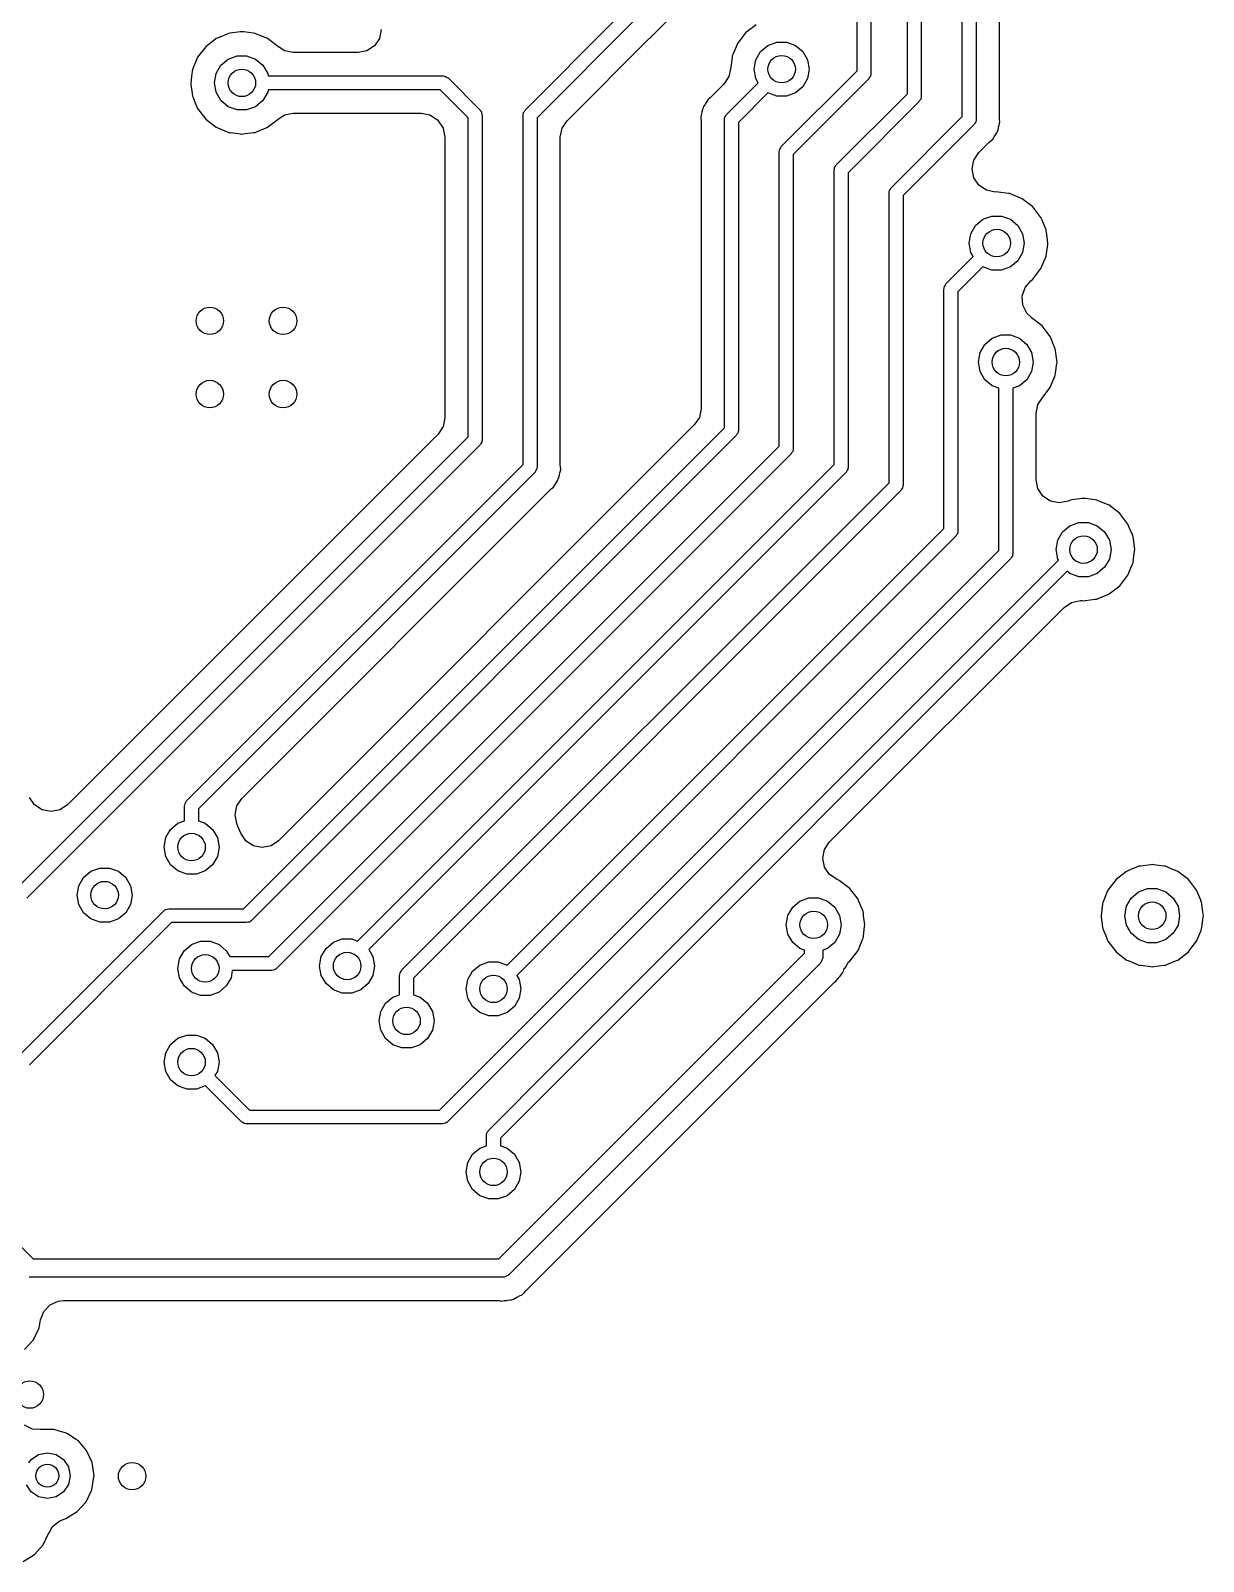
# Model space of a CAD drawing. Extents: x 0.99 to 4.24, y -7.27 to -4.02.
# Drawn here: x 3.175 to 3.679, y -5.242 to -4.584 of the extents above; entities that cross this region are included whole.
import ezdxf

# ---------------------------------------------------------------- set-up
doc = ezdxf.new("R2010")
doc.units = 0
doc.header["$MEASUREMENT"] = 0
doc.layers.add('BLACK', color=7, linetype='CONTINUOUS')

msp = doc.modelspace()

# ---------------------------------------------------------------- linework, layer by layer
at = {"layer": 'BLACK', "linetype": 'CONTINUOUS'}
for p, q in [((3.58174, -4.41142), (3.58174, -4.62205)), ((3.57574, -4.6208), (3.57574, -4.41266)), ((3.59176, -4.62104), (3.59176, -4.41242)), ((3.55212, -4.61096), (3.55212, -4.44439)), ((3.55812, -4.44078), (3.55812, -4.6122)), ((3.44299, -4.58527), (3.46519, -4.56307)), ((3.53046, -4.60112), (3.53046, -4.56084)), ((3.53646, -4.55858), (3.53646, -4.60236)), ((3.32573, -4.58332), (3.32497, -4.58713)), ((3.38764, -4.61796), (3.42583, -4.57977)), ((3.43519, -4.57889), (3.39276, -4.62132)), ((3.48702, -4.58132), (3.48246, -4.58482)), ((3.25474, -4.58723), (3.25018, -4.59073)), ((3.25668, -4.58642), (3.25474, -4.58723)), ((3.25945, -4.58528), (3.25668, -4.58642)), ((3.26005, -4.58503), (3.25945, -4.58528)), ((3.25945, -4.58528), (3.25945, -4.58528)), ((3.2607, -4.58495), (3.26005, -4.58503)), ((3.2651, -4.58437), (3.2607, -4.58495)), ((3.2607, -4.58495), (3.2607, -4.58495)), ((3.26575, -4.58428), (3.2651, -4.58437)), ((3.2664, -4.58437), (3.26575, -4.58428)), ((3.2708, -4.58495), (3.2664, -4.58437)), ((3.27145, -4.58503), (3.2708, -4.58495)), ((3.2708, -4.58495), (3.2708, -4.58495)), ((3.27205, -4.58528), (3.27145, -4.58503)), ((3.27357, -4.58591), (3.27205, -4.58528)), ((3.27205, -4.58528), (3.27205, -4.58528)), ((3.27676, -4.58723), (3.27357, -4.58591)), ((3.2809, -4.59041), (3.27676, -4.58723)), ((3.32497, -4.58713), (3.32282, -4.59036)), ((3.4057, -4.62255), (3.44107, -4.58719)), ((3.44107, -4.58719), (3.44157, -4.5869)), ((3.44157, -4.5869), (3.44213, -4.58623)), ((3.44213, -4.58623), (3.4424, -4.58591)), ((3.4424, -4.58591), (3.44299, -4.58527)), ((3.47896, -4.58938), (3.47841, -4.59073)), ((3.48246, -4.58482), (3.47896, -4.58938)), ((3.49213, -4.59017), (3.49598, -4.58876)), ((3.49598, -4.58876), (3.50008, -4.58876)), ((3.50008, -4.58876), (3.50394, -4.59017)), ((3.24612, -4.59664), (3.24478, -4.59987)), ((3.24668, -4.59529), (3.24612, -4.59664)), ((3.25018, -4.59073), (3.24668, -4.59529)), ((3.2567, -4.59871), (3.25984, -4.59607)), ((3.25984, -4.59607), (3.2637, -4.59467)), ((3.2637, -4.59467), (3.2678, -4.59467)), ((3.2678, -4.59467), (3.27165, -4.59607)), ((3.27165, -4.59607), (3.2748, -4.59871)), ((3.28132, -4.59073), (3.2809, -4.59041)), ((3.28134, -4.5907), (3.28132, -4.59073)), ((3.28406, -4.59252), (3.28134, -4.5907)), ((3.28787, -4.59328), (3.28406, -4.59252)), ((3.31577, -4.59328), (3.28787, -4.59328)), ((3.31958, -4.59252), (3.31577, -4.59328)), ((3.32282, -4.59036), (3.31958, -4.59252)), ((3.47668, -4.59534), (3.47625, -4.59857)), ((3.47676, -4.59469), (3.47668, -4.59534)), ((3.47668, -4.59534), (3.47668, -4.59534)), ((3.47713, -4.5938), (3.47676, -4.59469)), ((3.47841, -4.59073), (3.47713, -4.5938)), ((3.48622, -4.60039), (3.48693, -4.59635)), ((3.48693, -4.59635), (3.48898, -4.5928)), ((3.48898, -4.5928), (3.49213, -4.59017)), ((3.50394, -4.59017), (3.50708, -4.5928)), ((3.50708, -4.5928), (3.50913, -4.59635)), ((3.50913, -4.59635), (3.50984, -4.60039)), ((3.24439, -4.60125), (3.24409, -4.60358)), ((3.24448, -4.6006), (3.24439, -4.60125)), ((3.24439, -4.60125), (3.24439, -4.60125)), ((3.24478, -4.59987), (3.24448, -4.6006)), ((3.25394, -4.6063), (3.25465, -4.60226)), ((3.25465, -4.60226), (3.2567, -4.59871)), ((3.2748, -4.59871), (3.27685, -4.60226)), ((3.27685, -4.60226), (3.27703, -4.6033)), ((3.27703, -4.6033), (3.35236, -4.6033)), ((3.35236, -4.6033), (3.35255, -4.60333)), ((3.35255, -4.60333), (3.35262, -4.60331)), ((3.35262, -4.60331), (3.35274, -4.60337)), ((3.47598, -4.60039), (3.47534, -4.6036)), ((3.47601, -4.60039), (3.47598, -4.60039)), ((3.47625, -4.59857), (3.47601, -4.60039)), ((3.48693, -4.60443), (3.48622, -4.60039)), ((3.49788, -4.63371), (3.53046, -4.60112)), ((3.50984, -4.60039), (3.50913, -4.60443)), ((3.5364, -4.60274), (3.53628, -4.60339)), ((3.53645, -4.60262), (3.5364, -4.60274)), ((3.53646, -4.60236), (3.53643, -4.60255)), ((3.53643, -4.60255), (3.53645, -4.60262)), ((3.24409, -4.60358), (3.24373, -4.6063)), ((3.24373, -4.6063), (3.24381, -4.60695)), ((3.24381, -4.60695), (3.24433, -4.61086)), ((3.25465, -4.61034), (3.25394, -4.6063)), ((3.27703, -4.6093), (3.27685, -4.61034)), ((3.35112, -4.6093), (3.27703, -4.6093)), ((3.36314, -4.62132), (3.35112, -4.6093)), ((3.35274, -4.60337), (3.35339, -4.60348)), ((3.35339, -4.60348), (3.35389, -4.6039)), ((3.35389, -4.6039), (3.35448, -4.60418)), ((3.35448, -4.60418), (3.36826, -4.61796)), ((3.47318, -4.60683), (3.46788, -4.61213)), ((3.47534, -4.6036), (3.47318, -4.60683)), ((3.47426, -4.61993), (3.48796, -4.60622)), ((3.48796, -4.60622), (3.48693, -4.60443)), ((3.53559, -4.60448), (3.503, -4.63707)), ((3.50708, -4.60799), (3.50394, -4.61062)), ((3.50913, -4.60443), (3.50708, -4.60799)), ((3.53586, -4.60389), (3.53559, -4.60448)), ((3.53628, -4.60339), (3.53586, -4.60389)), ((3.24433, -4.61086), (3.24448, -4.612)), ((3.24448, -4.612), (3.24473, -4.6126)), ((3.24473, -4.6126), (3.24473, -4.6126)), ((3.24473, -4.6126), (3.24538, -4.61417)), ((3.24538, -4.61417), (3.24668, -4.61731)), ((3.2567, -4.61389), (3.25465, -4.61034)), ((3.25984, -4.61653), (3.2567, -4.61389)), ((3.2748, -4.61389), (3.27165, -4.61653)), ((3.27685, -4.61034), (3.2748, -4.61389)), ((3.4644, -4.61646), (3.46425, -4.61702)), ((3.4649, -4.61575), (3.4644, -4.61646)), ((3.46514, -4.6154), (3.4649, -4.61575)), ((3.4649, -4.61575), (3.4649, -4.61575)), ((3.4656, -4.61467), (3.46514, -4.6154)), ((3.4658, -4.61432), (3.4656, -4.61467)), ((3.46625, -4.61355), (3.4658, -4.61432)), ((3.46724, -4.61272), (3.46625, -4.61355)), ((3.46788, -4.61213), (3.46724, -4.61272)), ((3.49208, -4.61059), (3.47938, -4.62329)), ((3.49213, -4.61062), (3.49208, -4.61059)), ((3.49598, -4.61203), (3.49213, -4.61062)), ((3.50008, -4.61203), (3.49598, -4.61203)), ((3.50394, -4.61062), (3.50008, -4.61203)), ((3.5215, -4.64158), (3.55212, -4.61096)), ((3.55724, -4.61433), (3.52662, -4.64494)), ((3.55752, -4.61373), (3.55724, -4.61433)), ((3.55794, -4.61323), (3.55752, -4.61373)), ((3.55805, -4.61259), (3.55794, -4.61323)), ((3.55811, -4.61247), (3.55805, -4.61259)), ((3.55812, -4.6122), (3.55809, -4.61239)), ((3.55809, -4.61239), (3.55811, -4.61247)), ((3.24668, -4.61731), (3.25018, -4.62187)), ((3.25018, -4.62187), (3.25474, -4.62537)), ((3.2637, -4.61793), (3.25984, -4.61653)), ((3.2678, -4.61793), (3.2637, -4.61793)), ((3.27165, -4.61653), (3.2678, -4.61793)), ((3.27676, -4.62537), (3.28132, -4.62187)), ((3.28132, -4.62187), (3.28134, -4.6219)), ((3.28134, -4.6219), (3.28406, -4.62008)), ((3.28406, -4.62008), (3.28787, -4.61932)), ((3.28787, -4.61932), (3.34284, -4.61932)), ((3.34284, -4.61932), (3.34666, -4.62008)), ((3.34666, -4.62008), (3.34989, -4.62224)), ((3.34989, -4.62224), (3.35021, -4.62255)), ((3.35021, -4.62255), (3.35236, -4.62579)), ((3.36314, -4.7586), (3.36314, -4.62132)), ((3.36826, -4.61796), (3.36837, -4.61811)), ((3.36837, -4.61811), (3.36844, -4.61815)), ((3.36844, -4.61815), (3.36848, -4.61827)), ((3.36848, -4.61827), (3.36886, -4.61881)), ((3.36886, -4.61881), (3.36892, -4.61946)), ((3.36892, -4.61946), (3.36914, -4.62008)), ((3.36914, -4.62008), (3.36914, -4.75984)), ((3.38676, -4.62008), (3.3868, -4.6199)), ((3.38676, -4.77041), (3.38676, -4.62008)), ((3.38678, -4.61982), (3.38683, -4.6197)), ((3.3868, -4.6199), (3.38678, -4.61982)), ((3.38683, -4.6197), (3.38694, -4.61905)), ((3.38694, -4.61905), (3.38737, -4.61855)), ((3.38737, -4.61855), (3.38764, -4.61796)), ((3.39276, -4.62132), (3.39276, -4.77165)), ((3.40354, -4.62579), (3.4057, -4.62255)), ((3.46354, -4.61965), (3.46321, -4.62089)), ((3.46321, -4.62089), (3.4633, -4.6219)), ((3.4633, -4.6219), (3.46332, -4.62218)), ((3.46332, -4.62218), (3.46336, -4.62305)), ((3.46336, -4.62305), (3.46336, -4.74639)), ((3.46373, -4.6188), (3.46354, -4.61965)), ((3.4638, -4.61838), (3.46373, -4.6188)), ((3.46395, -4.61753), (3.4638, -4.61838)), ((3.46425, -4.61702), (3.46395, -4.61753)), ((3.47338, -4.62205), (3.47341, -4.62186)), ((3.47338, -4.75466), (3.47338, -4.62205)), ((3.47339, -4.62179), (3.47345, -4.62167)), ((3.47341, -4.62186), (3.47339, -4.62179)), ((3.47345, -4.62167), (3.47356, -4.62102)), ((3.47356, -4.62102), (3.47398, -4.62052)), ((3.47398, -4.62052), (3.47426, -4.61993)), ((3.54512, -4.65142), (3.57574, -4.6208)), ((3.58156, -4.62307), (3.58114, -4.62357)), ((3.58167, -4.62243), (3.58156, -4.62307)), ((3.58173, -4.62231), (3.58167, -4.62243)), ((3.58174, -4.62205), (3.58171, -4.62223)), ((3.58171, -4.62223), (3.58173, -4.62231)), ((3.5918, -4.62191), (3.59176, -4.62104)), ((3.59191, -4.6232), (3.5918, -4.62191)), ((3.25474, -4.62537), (3.25534, -4.62562)), ((3.25534, -4.62562), (3.25945, -4.62732)), ((3.25945, -4.62732), (3.25945, -4.62732)), ((3.25945, -4.62732), (3.26005, -4.62757)), ((3.26005, -4.62757), (3.2607, -4.62765)), ((3.2607, -4.62765), (3.2607, -4.62765)), ((3.2607, -4.62765), (3.26432, -4.62813)), ((3.26432, -4.62813), (3.26499, -4.62822)), ((3.26499, -4.62822), (3.2651, -4.62823)), ((3.2651, -4.62823), (3.26575, -4.62832)), ((3.26575, -4.62832), (3.2664, -4.62823)), ((3.2664, -4.62823), (3.26651, -4.62822)), ((3.26651, -4.62822), (3.26717, -4.62813)), ((3.26717, -4.62813), (3.2708, -4.62765)), ((3.2708, -4.62765), (3.27145, -4.62757)), ((3.2708, -4.62765), (3.2708, -4.62765)), ((3.27145, -4.62757), (3.27205, -4.62732)), ((3.27205, -4.62732), (3.27615, -4.62562)), ((3.27205, -4.62732), (3.27205, -4.62732)), ((3.27615, -4.62562), (3.27676, -4.62537)), ((3.35236, -4.62579), (3.35312, -4.6296)), ((3.35312, -4.6296), (3.35312, -4.75032)), ((3.40278, -4.6296), (3.40354, -4.62579)), ((3.40278, -4.77065), (3.40278, -4.6296)), ((3.47938, -4.62329), (3.47938, -4.75591)), ((3.58086, -4.62417), (3.55024, -4.65479)), ((3.58114, -4.62357), (3.58086, -4.62417)), ((3.58887, -4.63055), (3.58951, -4.62943)), ((3.58951, -4.62943), (3.58998, -4.62869)), ((3.58998, -4.62869), (3.59022, -4.62835)), ((3.59022, -4.62835), (3.59072, -4.62763)), ((3.59022, -4.62835), (3.59022, -4.62835)), ((3.59072, -4.62763), (3.59087, -4.62707)), ((3.59087, -4.62707), (3.59116, -4.62657)), ((3.59116, -4.62657), (3.59139, -4.6253)), ((3.59139, -4.6253), (3.59158, -4.62445)), ((3.59158, -4.62445), (3.59159, -4.62438)), ((3.59159, -4.62438), (3.59191, -4.6232)), ((3.497, -4.63583), (3.49703, -4.63564)), ((3.497, -4.76254), (3.497, -4.63583)), ((3.49701, -4.63557), (3.49707, -4.63545)), ((3.49703, -4.63564), (3.49701, -4.63557)), ((3.49707, -4.63545), (3.49718, -4.6348)), ((3.49718, -4.6348), (3.4976, -4.6343)), ((3.4976, -4.6343), (3.49788, -4.63371)), ((3.58078, -4.63949), (3.58294, -4.63626)), ((3.58294, -4.63626), (3.58724, -4.63196)), ((3.58724, -4.63196), (3.58788, -4.63138)), ((3.58788, -4.63138), (3.58887, -4.63055)), ((3.503, -4.63707), (3.503, -4.76378)), ((3.52069, -4.64332), (3.5208, -4.64267)), ((3.5208, -4.64267), (3.52122, -4.64217)), ((3.52122, -4.64217), (3.5215, -4.64158)), ((3.58002, -4.6433), (3.58078, -4.63949)), ((3.52062, -4.6437), (3.52065, -4.64352)), ((3.52062, -4.77041), (3.52062, -4.6437)), ((3.52063, -4.64344), (3.52069, -4.64332)), ((3.52065, -4.64352), (3.52063, -4.64344)), ((3.52662, -4.64494), (3.52662, -4.77165)), ((3.58078, -4.64711), (3.58002, -4.6433)), ((3.58294, -4.65035), (3.58078, -4.64711)), ((3.54424, -4.65354), (3.54428, -4.65336)), ((3.54424, -4.77828), (3.54424, -4.65354)), ((3.54426, -4.65328), (3.54431, -4.65316)), ((3.54428, -4.65336), (3.54426, -4.65328)), ((3.54431, -4.65316), (3.54442, -4.65252)), ((3.54442, -4.65252), (3.54485, -4.65202)), ((3.54485, -4.65202), (3.54512, -4.65142)), ((3.55024, -4.65479), (3.55024, -4.77953)), ((3.58617, -4.6525), (3.58294, -4.65035)), ((3.58995, -4.65326), (3.58617, -4.6525)), ((3.59055, -4.65318), (3.58995, -4.65326)), ((3.5912, -4.65326), (3.59055, -4.65318)), ((3.5956, -4.65384), (3.5912, -4.65326)), ((3.59625, -4.65393), (3.5956, -4.65384)), ((3.5956, -4.65384), (3.5956, -4.65384)), ((3.59685, -4.65418), (3.59625, -4.65393)), ((3.59854, -4.65488), (3.59685, -4.65418)), ((3.59685, -4.65418), (3.59685, -4.65418)), ((3.60156, -4.65613), (3.59854, -4.65488)), ((3.60612, -4.65963), (3.60156, -4.65613)), ((3.60962, -4.66419), (3.60612, -4.65963)), ((3.57945, -4.67116), (3.5815, -4.6676)), ((3.5815, -4.6676), (3.58465, -4.66497)), ((3.58465, -4.66497), (3.5885, -4.66357)), ((3.5885, -4.66357), (3.5926, -4.66357)), ((3.5926, -4.66357), (3.59646, -4.66497)), ((3.59646, -4.66497), (3.5996, -4.6676)), ((3.5996, -4.6676), (3.60165, -4.67116)), ((3.60998, -4.66505), (3.60962, -4.66419)), ((3.6114, -4.66849), (3.60998, -4.66505)), ((3.61182, -4.6695), (3.6114, -4.66849)), ((3.57874, -4.6752), (3.57945, -4.67116)), ((3.57945, -4.67924), (3.57874, -4.6752)), ((3.60165, -4.67116), (3.60236, -4.6752)), ((3.60236, -4.6752), (3.60165, -4.67924)), ((3.61191, -4.67015), (3.61182, -4.6695)), ((3.61206, -4.67133), (3.61191, -4.67015)), ((3.61191, -4.67015), (3.61191, -4.67015)), ((3.61257, -4.6752), (3.61206, -4.67133)), ((3.61249, -4.67584), (3.61257, -4.6752)), ((3.56874, -4.69276), (3.58048, -4.68102)), ((3.58048, -4.68102), (3.57945, -4.67924)), ((3.60165, -4.67924), (3.5996, -4.68279)), ((3.61104, -4.68279), (3.61157, -4.6815)), ((3.61157, -4.6815), (3.61182, -4.6809)), ((3.61157, -4.6815), (3.61157, -4.6815)), ((3.61182, -4.6809), (3.61197, -4.67974)), ((3.61197, -4.67974), (3.61249, -4.67584)), ((3.5846, -4.68539), (3.57387, -4.69612)), ((3.58465, -4.68543), (3.5846, -4.68539)), ((3.5885, -4.68683), (3.58465, -4.68543)), ((3.5926, -4.68683), (3.5885, -4.68683)), ((3.59646, -4.68543), (3.5926, -4.68683)), ((3.5996, -4.68279), (3.59646, -4.68543)), ((3.60612, -4.69077), (3.60962, -4.68621)), ((3.60962, -4.68621), (3.61104, -4.68279)), ((3.56787, -4.69488), (3.5679, -4.6947)), ((3.56787, -4.79797), (3.56787, -4.69488)), ((3.56788, -4.69462), (3.56793, -4.6945)), ((3.5679, -4.6947), (3.56788, -4.69462)), ((3.56793, -4.6945), (3.56805, -4.69386)), ((3.56805, -4.69386), (3.56847, -4.69335)), ((3.56847, -4.69335), (3.56874, -4.69276)), ((3.60149, -4.698), (3.60274, -4.69432)), ((3.60274, -4.69432), (3.6053, -4.69139)), ((3.6053, -4.69139), (3.60612, -4.69077)), ((3.57387, -4.69612), (3.57387, -4.79921)), ((3.60175, -4.70187), (3.60149, -4.698)), ((3.60347, -4.70536), (3.60175, -4.70187)), ((3.60558, -4.70721), (3.60347, -4.70536)), ((3.6055, -4.70731), (3.60558, -4.70721)), ((3.61006, -4.71081), (3.6055, -4.70731)), ((3.58858, -4.71615), (3.59244, -4.71475)), ((3.59244, -4.71475), (3.59654, -4.71475)), ((3.59654, -4.71475), (3.60039, -4.71615)), ((3.61356, -4.71537), (3.61006, -4.71081)), ((3.58339, -4.72234), (3.58544, -4.71879)), ((3.58544, -4.71879), (3.58858, -4.71615)), ((3.60039, -4.71615), (3.60354, -4.71879)), ((3.60354, -4.71879), (3.60559, -4.72234)), ((3.61381, -4.71597), (3.61356, -4.71537)), ((3.61504, -4.71894), (3.61381, -4.71597)), ((3.61576, -4.72068), (3.61504, -4.71894)), ((3.61584, -4.72133), (3.61576, -4.72068)), ((3.61614, -4.72356), (3.61584, -4.72133)), ((3.61584, -4.72133), (3.61584, -4.72133)), ((3.58268, -4.72638), (3.58339, -4.72234)), ((3.58339, -4.73042), (3.58268, -4.72638)), ((3.60559, -4.72234), (3.6063, -4.72638)), ((3.6063, -4.72638), (3.60559, -4.73042)), ((3.61588, -4.73115), (3.61642, -4.72703)), ((3.61651, -4.72638), (3.61614, -4.72356)), ((3.61642, -4.72703), (3.61651, -4.72638)), ((3.58544, -4.73397), (3.58339, -4.73042)), ((3.58858, -4.73661), (3.58544, -4.73397)), ((3.60354, -4.73397), (3.60039, -4.73661)), ((3.60559, -4.73042), (3.60354, -4.73397)), ((3.61356, -4.73739), (3.61515, -4.73353)), ((3.61515, -4.73353), (3.61551, -4.73268)), ((3.61551, -4.73268), (3.61576, -4.73208)), ((3.61551, -4.73268), (3.61551, -4.73268)), ((3.61576, -4.73208), (3.61588, -4.73115)), ((3.59149, -4.73766), (3.58858, -4.73661)), ((3.59149, -4.80752), (3.59149, -4.73766)), ((3.60039, -4.73661), (3.59749, -4.73766)), ((3.59749, -4.73766), (3.59749, -4.80876)), ((3.61006, -4.74195), (3.61038, -4.74153)), ((3.61038, -4.74153), (3.61356, -4.73739)), ((3.61038, -4.74153), (3.61038, -4.74153)), ((3.46336, -4.74639), (3.4626, -4.7502)), ((3.60751, -4.7485), (3.60827, -4.74469)), ((3.60827, -4.74469), (3.61009, -4.74197)), ((3.61009, -4.74197), (3.61006, -4.74195)), ((3.26647, -4.96157), (3.47338, -4.75466)), ((3.46044, -4.75343), (3.28152, -4.93235)), ((3.35236, -4.75414), (3.3502, -4.75737)), ((3.35312, -4.75032), (3.35236, -4.75414)), ((3.4626, -4.7502), (3.46044, -4.75343)), ((3.60751, -4.77702), (3.60751, -4.7485)), ((3.16969, -4.95205), (3.36314, -4.7586)), ((3.3502, -4.75737), (3.19066, -4.91691)), ((3.4785, -4.75803), (3.26984, -4.96669)), ((3.36854, -4.76137), (3.36826, -4.76196)), ((3.36896, -4.76087), (3.36854, -4.76137)), ((3.36907, -4.76022), (3.36896, -4.76087)), ((3.36913, -4.7601), (3.36907, -4.76022)), ((3.36914, -4.75984), (3.36911, -4.76003)), ((3.36911, -4.76003), (3.36913, -4.7601)), ((3.47878, -4.75743), (3.4785, -4.75803)), ((3.4792, -4.75693), (3.47878, -4.75743)), ((3.47931, -4.75629), (3.4792, -4.75693)), ((3.47937, -4.75617), (3.47931, -4.75629)), ((3.47938, -4.75591), (3.47935, -4.75609)), ((3.47935, -4.75609), (3.47937, -4.75617)), ((3.36826, -4.76196), (3.17317, -4.95706)), ((3.27735, -4.98219), (3.497, -4.76254)), ((3.50212, -4.7659), (3.28071, -4.98731)), ((3.5024, -4.76531), (3.50212, -4.7659)), ((3.50282, -4.76481), (3.5024, -4.76531)), ((3.50293, -4.76416), (3.50282, -4.76481)), ((3.50299, -4.76404), (3.50293, -4.76416)), ((3.503, -4.76378), (3.50297, -4.76396)), ((3.50297, -4.76396), (3.50299, -4.76404)), ((3.24197, -4.9152), (3.38676, -4.77041)), ((3.39189, -4.77377), (3.24709, -4.91857)), ((3.31554, -4.97549), (3.52062, -4.77041)), ((3.52574, -4.77377), (3.32037, -4.97915)), ((3.39216, -4.77318), (3.39189, -4.77377)), ((3.39258, -4.77268), (3.39216, -4.77318)), ((3.3927, -4.77203), (3.39258, -4.77268)), ((3.39275, -4.77192), (3.3927, -4.77203)), ((3.39276, -4.77165), (3.39273, -4.77184)), ((3.39273, -4.77184), (3.39275, -4.77192)), ((3.40241, -4.7749), (3.4026, -4.77405)), ((3.4026, -4.77405), (3.40262, -4.77398)), ((3.40262, -4.77398), (3.40293, -4.77281)), ((3.40282, -4.77152), (3.40278, -4.77065)), ((3.40293, -4.77281), (3.40282, -4.77152)), ((3.52602, -4.77318), (3.52574, -4.77377)), ((3.52644, -4.77268), (3.52602, -4.77318)), ((3.52655, -4.77203), (3.52644, -4.77268)), ((3.52661, -4.77192), (3.52655, -4.77203)), ((3.52662, -4.77165), (3.52659, -4.77184)), ((3.52659, -4.77184), (3.52661, -4.77192)), ((3.33449, -4.98804), (3.54424, -4.77828)), ((3.39826, -4.78157), (3.3989, -4.78098)), ((3.3989, -4.78098), (3.39989, -4.78015)), ((3.39989, -4.78015), (3.40054, -4.77903)), ((3.40054, -4.77903), (3.401, -4.7783)), ((3.401, -4.7783), (3.40125, -4.77795)), ((3.40125, -4.77795), (3.40175, -4.77724)), ((3.40125, -4.77795), (3.40125, -4.77795)), ((3.40175, -4.77724), (3.4019, -4.77668)), ((3.4019, -4.77668), (3.40219, -4.77618)), ((3.40219, -4.77618), (3.40241, -4.7749)), ((3.54964, -4.78106), (3.54937, -4.78165)), ((3.55006, -4.78055), (3.54964, -4.78106)), ((3.55018, -4.77991), (3.55006, -4.78055)), ((3.55023, -4.77979), (3.55018, -4.77991)), ((3.55024, -4.77953), (3.55021, -4.77971)), ((3.55021, -4.77971), (3.55023, -4.77979)), ((3.60827, -4.78083), (3.60751, -4.77702)), ((3.61043, -4.78406), (3.60827, -4.78083)), ((3.26571, -4.91412), (3.39826, -4.78157)), ((3.54937, -4.78165), (3.33961, -4.9914)), ((3.61366, -4.78622), (3.61043, -4.78406)), ((3.61747, -4.78698), (3.61366, -4.78622)), ((3.62128, -4.78622), (3.61747, -4.78698)), ((3.62165, -4.78607), (3.62128, -4.78622)), ((3.62225, -4.78582), (3.62165, -4.78607)), ((3.62165, -4.78607), (3.62165, -4.78607)), ((3.6229, -4.78573), (3.62225, -4.78582)), ((3.62731, -4.78515), (3.6229, -4.78573)), ((3.6229, -4.78573), (3.6229, -4.78573)), ((3.62795, -4.78507), (3.62731, -4.78515)), ((3.6286, -4.78515), (3.62795, -4.78507)), ((3.633, -4.78573), (3.6286, -4.78515)), ((3.63365, -4.78582), (3.633, -4.78573)), ((3.633, -4.78573), (3.633, -4.78573)), ((3.63425, -4.78607), (3.63365, -4.78582)), ((3.63643, -4.78697), (3.63425, -4.78607)), ((3.63425, -4.78607), (3.63425, -4.78607)), ((3.63896, -4.78802), (3.63643, -4.78697)), ((3.64352, -4.79152), (3.63896, -4.78802)), ((3.64702, -4.79608), (3.64352, -4.79152)), ((3.37996, -4.98587), (3.56787, -4.79797)), ((3.57326, -4.80074), (3.57299, -4.80133)), ((3.57369, -4.80024), (3.57326, -4.80074)), ((3.5738, -4.79959), (3.57369, -4.80024)), ((3.57385, -4.79947), (3.5738, -4.79959)), ((3.57387, -4.79921), (3.57383, -4.7994)), ((3.57383, -4.7994), (3.57385, -4.79947)), ((3.61685, -4.80305), (3.6189, -4.79949)), ((3.6189, -4.79949), (3.62205, -4.79686)), ((3.62205, -4.79686), (3.6259, -4.79546)), ((3.6259, -4.79546), (3.63, -4.79546)), ((3.63, -4.79546), (3.63386, -4.79686)), ((3.63386, -4.79686), (3.637, -4.79949)), ((3.637, -4.79949), (3.63905, -4.80305)), ((3.64763, -4.79754), (3.64702, -4.79608)), ((3.64893, -4.80067), (3.64763, -4.79754)), ((3.64922, -4.80139), (3.64893, -4.80067)), ((3.57299, -4.80133), (3.38408, -4.99024)), ((3.61614, -4.80709), (3.61685, -4.80305)), ((3.61685, -4.81113), (3.61614, -4.80709)), ((3.63905, -4.80305), (3.63976, -4.80709)), ((3.63976, -4.80709), (3.63905, -4.81113)), ((3.64997, -4.80709), (3.64922, -4.80139)), ((3.64989, -4.80773), (3.64997, -4.80709)), ((3.35083, -5.04818), (3.59149, -4.80752)), ((3.59661, -4.81088), (3.35419, -5.0533)), ((3.39945, -5.02937), (3.61716, -4.81166)), ((3.59689, -4.81029), (3.59661, -4.81088)), ((3.59731, -4.80979), (3.59689, -4.81029)), ((3.59742, -4.80914), (3.59731, -4.80979)), ((3.59748, -4.80902), (3.59742, -4.80914)), ((3.59749, -4.80876), (3.59746, -4.80895)), ((3.59746, -4.80895), (3.59748, -4.80902)), ((3.61716, -4.81166), (3.61685, -4.81113)), ((3.63905, -4.81113), (3.637, -4.81468)), ((3.64848, -4.81457), (3.64897, -4.81339)), ((3.64897, -4.81339), (3.64922, -4.81279)), ((3.64897, -4.81339), (3.64897, -4.81339)), ((3.64922, -4.81279), (3.64945, -4.81109)), ((3.64945, -4.81109), (3.64989, -4.80773)), ((3.62093, -4.81638), (3.4037, -5.03362)), ((3.62205, -4.81732), (3.62093, -4.81638)), ((3.6259, -4.81872), (3.62205, -4.81732)), ((3.63, -4.81872), (3.6259, -4.81872)), ((3.63386, -4.81732), (3.63, -4.81872)), ((3.637, -4.81468), (3.63386, -4.81732)), ((3.64352, -4.82266), (3.64702, -4.8181)), ((3.64702, -4.8181), (3.64848, -4.81457)), ((3.63425, -4.82811), (3.63836, -4.82641)), ((3.63836, -4.82641), (3.63896, -4.82616)), ((3.63896, -4.82616), (3.64352, -4.82266)), ((3.51867, -4.93281), (3.61955, -4.83193)), ((3.61955, -4.83193), (3.62278, -4.82977)), ((3.62278, -4.82977), (3.6266, -4.82901)), ((3.6266, -4.82901), (3.62671, -4.82902)), ((3.62671, -4.82902), (3.62731, -4.82902)), ((3.62731, -4.82902), (3.62795, -4.82911)), ((3.62795, -4.82911), (3.6286, -4.82902)), ((3.6286, -4.82902), (3.633, -4.82844)), ((3.633, -4.82844), (3.63365, -4.82836)), ((3.633, -4.82844), (3.633, -4.82844)), ((3.63365, -4.82836), (3.63425, -4.82811)), ((3.63425, -4.82811), (3.63425, -4.82811)), ((3.17658, -4.91691), (3.17442, -4.91368)), ((3.17981, -4.91907), (3.17658, -4.91691)), ((3.18362, -4.91982), (3.17981, -4.91907)), ((3.18743, -4.91907), (3.18362, -4.91982)), ((3.19066, -4.91691), (3.18743, -4.91907)), ((3.24109, -4.91732), (3.24113, -4.91714)), ((3.24109, -4.92375), (3.24109, -4.91732)), ((3.24111, -4.91706), (3.24116, -4.91694)), ((3.24113, -4.91714), (3.24111, -4.91706)), ((3.24116, -4.91694), (3.24128, -4.9163)), ((3.24128, -4.9163), (3.2417, -4.9158)), ((3.2417, -4.9158), (3.24197, -4.9152)), ((3.24709, -4.91857), (3.24709, -4.92375)), ((3.2628, -4.92116), (3.26355, -4.91735)), ((3.26355, -4.91735), (3.26571, -4.91412)), ((3.23505, -4.92745), (3.23819, -4.92481)), ((3.23819, -4.92481), (3.24109, -4.92375)), ((3.24709, -4.92375), (3.25, -4.92481)), ((3.25, -4.92481), (3.25314, -4.92745)), ((3.26355, -4.92497), (3.2628, -4.92116)), ((3.26421, -4.92656), (3.26355, -4.92497)), ((3.23228, -4.93504), (3.233, -4.931)), ((3.233, -4.931), (3.23505, -4.92745)), ((3.25314, -4.92745), (3.25519, -4.931)), ((3.25519, -4.931), (3.25591, -4.93504)), ((3.26527, -4.92912), (3.26421, -4.92656)), ((3.26743, -4.93235), (3.26527, -4.92912)), ((3.27066, -4.93451), (3.26743, -4.93235)), ((3.28152, -4.93235), (3.27829, -4.93451)), ((3.233, -4.93908), (3.23228, -4.93504)), ((3.23505, -4.94263), (3.233, -4.93908)), ((3.25519, -4.93908), (3.25314, -4.94263)), ((3.25591, -4.93504), (3.25519, -4.93908)), ((3.27447, -4.93527), (3.27066, -4.93451)), ((3.27829, -4.93451), (3.27447, -4.93527)), ((3.51576, -4.93985), (3.51651, -4.93604)), ((3.51651, -4.93604), (3.51867, -4.93281)), ((3.19765, -4.94812), (3.20079, -4.94548)), ((3.20079, -4.94548), (3.20464, -4.94408)), ((3.20464, -4.94408), (3.20874, -4.94408)), ((3.20874, -4.94408), (3.2126, -4.94548)), ((3.2126, -4.94548), (3.21574, -4.94812)), ((3.23819, -4.94527), (3.23505, -4.94263)), ((3.24204, -4.94667), (3.23819, -4.94527)), ((3.25, -4.94527), (3.24615, -4.94667)), ((3.25314, -4.94263), (3.25, -4.94527)), ((3.51651, -4.94367), (3.51576, -4.93985)), ((3.51867, -4.9469), (3.51651, -4.94367)), ((3.64647, -4.9455), (3.64191, -4.949)), ((3.64862, -4.94461), (3.64647, -4.9455)), ((3.65118, -4.94355), (3.64862, -4.94461)), ((3.65178, -4.9433), (3.65118, -4.94355)), ((3.65118, -4.94355), (3.65118, -4.94355)), ((3.65243, -4.94321), (3.65178, -4.9433)), ((3.65683, -4.94263), (3.65243, -4.94321)), ((3.65243, -4.94321), (3.65243, -4.94321)), ((3.65748, -4.94255), (3.65683, -4.94263)), ((3.65813, -4.94263), (3.65748, -4.94255)), ((3.66253, -4.94321), (3.65813, -4.94263)), ((3.66318, -4.9433), (3.66253, -4.94321)), ((3.66253, -4.94321), (3.66253, -4.94321)), ((3.66378, -4.94355), (3.66318, -4.9433)), ((3.6654, -4.94422), (3.66378, -4.94355)), ((3.66378, -4.94355), (3.66378, -4.94355)), ((3.66849, -4.9455), (3.6654, -4.94422)), ((3.67305, -4.949), (3.66849, -4.9455)), ((3.19488, -4.95571), (3.19559, -4.95167)), ((3.19559, -4.95167), (3.19765, -4.94812)), ((3.21574, -4.94812), (3.21779, -4.95167)), ((3.21779, -4.95167), (3.2185, -4.95571)), ((3.24615, -4.94667), (3.24204, -4.94667)), ((3.5219, -4.94906), (3.51867, -4.9469)), ((3.52282, -4.94943), (3.5219, -4.94906)), ((3.52738, -4.95293), (3.52282, -4.94943)), ((3.64191, -4.949), (3.63841, -4.95356)), ((3.67655, -4.95356), (3.67305, -4.949)), ((3.19559, -4.95975), (3.19488, -4.95571)), ((3.2185, -4.95571), (3.21779, -4.95975)), ((3.50276, -4.96091), (3.50591, -4.95828)), ((3.50591, -4.95828), (3.50976, -4.95687)), ((3.50976, -4.95687), (3.51386, -4.95687)), ((3.51386, -4.95687), (3.51772, -4.95828)), ((3.51772, -4.95828), (3.52086, -4.96091)), ((3.53088, -4.95749), (3.52738, -4.95293)), ((3.53127, -4.95843), (3.53088, -4.95749)), ((3.53279, -4.9621), (3.53127, -4.95843)), ((3.63621, -4.95887), (3.63613, -4.95952)), ((3.63662, -4.95789), (3.63621, -4.95887)), ((3.63787, -4.95486), (3.63662, -4.95789)), ((3.63841, -4.95356), (3.63787, -4.95486)), ((3.64638, -4.96053), (3.64843, -4.95697)), ((3.64843, -4.95697), (3.65157, -4.95434)), ((3.65157, -4.95434), (3.65543, -4.95294)), ((3.65543, -4.95294), (3.65953, -4.95294)), ((3.65953, -4.95294), (3.66339, -4.95434)), ((3.66339, -4.95434), (3.66653, -4.95697)), ((3.66653, -4.95697), (3.66858, -4.96053)), ((3.67709, -4.95486), (3.67655, -4.95356)), ((3.67834, -4.95789), (3.67709, -4.95486)), ((3.67875, -4.95887), (3.67834, -4.95789)), ((3.67883, -4.95952), (3.67875, -4.95887)), ((3.171, -5.02357), (3.23213, -4.96245)), ((3.19765, -4.9633), (3.19559, -4.95975)), ((3.20079, -4.96594), (3.19765, -4.9633)), ((3.21574, -4.9633), (3.2126, -4.96594)), ((3.21779, -4.95975), (3.21574, -4.9633)), ((3.23213, -4.96245), (3.23228, -4.96234)), ((3.23228, -4.96234), (3.23232, -4.96227)), ((3.23232, -4.96227), (3.23245, -4.96222)), ((3.23245, -4.96222), (3.23298, -4.96185)), ((3.23298, -4.96185), (3.23364, -4.96179)), ((3.23364, -4.96179), (3.23425, -4.96157)), ((3.23425, -4.96157), (3.26647, -4.96157)), ((3.5, -4.9685), (3.50071, -4.96446)), ((3.50071, -4.96446), (3.50276, -4.96091)), ((3.52086, -4.96091), (3.52291, -4.96446)), ((3.52291, -4.96446), (3.52362, -4.9685)), ((3.53308, -4.9628), (3.53279, -4.9621)), ((3.53317, -4.96345), (3.53308, -4.9628)), ((3.53329, -4.96441), (3.53317, -4.96345)), ((3.53317, -4.96345), (3.53317, -4.96345)), ((3.53331, -4.96457), (3.53329, -4.96441)), ((3.53383, -4.9685), (3.53331, -4.96457)), ((3.63579, -4.96204), (3.63546, -4.96457)), ((3.63546, -4.96457), (3.63555, -4.96521)), ((3.63555, -4.96521), (3.63611, -4.96947)), ((3.63613, -4.95952), (3.63579, -4.96204)), ((3.63613, -4.95952), (3.63613, -4.95952)), ((3.64567, -4.96457), (3.64638, -4.96053)), ((3.64638, -4.96861), (3.64567, -4.96457)), ((3.66858, -4.96053), (3.66929, -4.96457)), ((3.66929, -4.96457), (3.66858, -4.96861)), ((3.67917, -4.96204), (3.67883, -4.95952)), ((3.67883, -4.95952), (3.67883, -4.95952)), ((3.67885, -4.96947), (3.67941, -4.96521)), ((3.6795, -4.96457), (3.67917, -4.96204)), ((3.67941, -4.96521), (3.6795, -4.96457)), ((3.23549, -4.96757), (3.17437, -5.0287)), ((3.20464, -4.96734), (3.20079, -4.96594)), ((3.20874, -4.96734), (3.20464, -4.96734)), ((3.2126, -4.96594), (3.20874, -4.96734)), ((3.26772, -4.96757), (3.23549, -4.96757)), ((3.26833, -4.96734), (3.26772, -4.96757)), ((3.26898, -4.96729), (3.26833, -4.96734)), ((3.26952, -4.96691), (3.26898, -4.96729)), ((3.26964, -4.96687), (3.26952, -4.96691)), ((3.26969, -4.9668), (3.26964, -4.96687)), ((3.26984, -4.96669), (3.26969, -4.9668)), ((3.50071, -4.97254), (3.5, -4.9685)), ((3.52362, -4.9685), (3.52291, -4.97254)), ((3.53318, -4.97346), (3.53374, -4.96915)), ((3.53374, -4.96915), (3.53383, -4.9685)), ((3.63611, -4.96947), (3.63621, -4.97027)), ((3.63621, -4.97027), (3.63646, -4.97087)), ((3.63646, -4.97087), (3.63646, -4.97087)), ((3.63646, -4.97087), (3.63747, -4.97329)), ((3.64843, -4.97216), (3.64638, -4.96861)), ((3.66858, -4.96861), (3.66653, -4.97216)), ((3.6775, -4.97329), (3.6785, -4.97087)), ((3.6785, -4.97087), (3.67875, -4.97027)), ((3.6785, -4.97087), (3.6785, -4.97087)), ((3.67875, -4.97027), (3.67885, -4.96947)), ((3.24095, -4.97964), (3.24409, -4.977)), ((3.24409, -4.977), (3.24795, -4.9756)), ((3.24795, -4.9756), (3.25205, -4.9756)), ((3.25205, -4.9756), (3.25591, -4.977)), ((3.25591, -4.977), (3.25905, -4.97964)), ((3.29992, -4.98218), (3.30198, -4.97863)), ((3.30198, -4.97863), (3.30512, -4.97599)), ((3.30512, -4.97599), (3.30897, -4.97459)), ((3.30897, -4.97459), (3.31307, -4.97459)), ((3.31307, -4.97459), (3.31554, -4.97549)), ((3.50276, -4.9761), (3.50071, -4.97254)), ((3.50591, -4.97873), (3.50276, -4.9761)), ((3.52086, -4.9761), (3.51772, -4.97873)), ((3.52291, -4.97254), (3.52086, -4.9761)), ((3.53088, -4.97951), (3.53191, -4.97702)), ((3.53191, -4.97702), (3.53283, -4.97481)), ((3.53283, -4.97481), (3.53308, -4.9742)), ((3.53283, -4.97481), (3.53283, -4.97481)), ((3.53308, -4.9742), (3.53318, -4.97346)), ((3.63747, -4.97329), (3.63841, -4.97558)), ((3.63841, -4.97558), (3.64191, -4.98014)), ((3.65157, -4.9748), (3.64843, -4.97216)), ((3.65543, -4.9762), (3.65157, -4.9748)), ((3.65953, -4.9762), (3.65543, -4.9762)), ((3.66339, -4.9748), (3.65953, -4.9762)), ((3.66653, -4.97216), (3.66339, -4.9748)), ((3.67412, -4.97875), (3.67655, -4.97558)), ((3.67655, -4.97558), (3.6775, -4.97329)), ((3.23819, -4.98723), (3.2389, -4.98319)), ((3.2389, -4.98319), (3.24095, -4.97964)), ((3.25905, -4.97964), (3.26052, -4.98219)), ((3.26052, -4.98219), (3.27735, -4.98219)), ((3.29921, -4.98622), (3.29992, -4.98218)), ((3.32037, -4.97915), (3.32212, -4.98218)), ((3.32212, -4.98218), (3.32283, -4.98622)), ((3.36811, -4.98583), (3.37196, -4.98443)), ((3.37196, -4.98443), (3.37607, -4.98443)), ((3.37607, -4.98443), (3.37992, -4.98583)), ((3.3763, -5.11214), (3.50781, -4.98063)), ((3.51464, -4.98511), (3.38078, -5.11897)), ((3.50781, -4.97943), (3.50591, -4.97873)), ((3.50781, -4.98063), (3.50781, -4.97943)), ((3.51479, -4.98482), (3.51464, -4.98511)), ((3.51505, -4.98463), (3.51479, -4.98482)), ((3.51534, -4.98374), (3.51505, -4.98463)), ((3.51576, -4.98291), (3.51534, -4.98374)), ((3.51581, -4.98228), (3.51571, -4.98259)), ((3.51571, -4.98259), (3.51576, -4.98291)), ((3.51772, -4.97873), (3.51581, -4.97943)), ((3.51581, -4.97943), (3.51581, -4.98228)), ((3.52532, -4.98708), (3.52643, -4.98498)), ((3.52643, -4.98498), (3.52694, -4.98441)), ((3.52694, -4.98441), (3.52738, -4.98407)), ((3.52738, -4.98407), (3.53088, -4.97951)), ((3.64191, -4.98014), (3.64647, -4.98364)), ((3.64647, -4.98364), (3.64707, -4.98389)), ((3.64707, -4.98389), (3.65118, -4.98559)), ((3.66378, -4.98559), (3.66789, -4.98389)), ((3.66789, -4.98389), (3.66849, -4.98364)), ((3.66849, -4.98364), (3.67305, -4.98014)), ((3.67305, -4.98014), (3.67412, -4.97875)), ((3.2389, -4.99127), (3.23819, -4.98723)), ((3.24095, -4.99482), (3.2389, -4.99127)), ((3.2611, -4.99127), (3.25905, -4.99482)), ((3.26164, -4.98819), (3.2611, -4.99127)), ((3.27859, -4.98819), (3.26164, -4.98819)), ((3.27921, -4.98796), (3.27859, -4.98819)), ((3.27986, -4.98791), (3.27921, -4.98796)), ((3.28039, -4.98753), (3.27986, -4.98791)), ((3.28052, -4.98749), (3.28039, -4.98753)), ((3.28056, -4.98742), (3.28052, -4.98749)), ((3.28071, -4.98731), (3.28056, -4.98742)), ((3.29992, -4.99026), (3.29921, -4.98622)), ((3.30198, -4.99381), (3.29992, -4.99026)), ((3.32212, -4.99026), (3.32007, -4.99381)), ((3.32283, -4.98622), (3.32212, -4.99026)), ((3.33361, -4.99016), (3.33365, -4.98997)), ((3.33361, -4.99856), (3.33361, -4.99016)), ((3.33363, -4.9899), (3.33368, -4.98978)), ((3.33365, -4.98997), (3.33363, -4.9899)), ((3.33368, -4.98978), (3.3338, -4.98913)), ((3.3338, -4.98913), (3.33422, -4.98863)), ((3.33422, -4.98863), (3.33449, -4.98804)), ((3.33961, -4.9914), (3.33961, -4.99856)), ((3.36292, -4.99202), (3.36497, -4.98847)), ((3.36497, -4.98847), (3.36811, -4.98583)), ((3.37992, -4.98583), (3.37996, -4.98587)), ((3.38408, -4.99024), (3.38511, -4.99202)), ((3.52138, -4.9928), (3.52231, -4.99161)), ((3.52231, -4.99161), (3.52237, -4.99165)), ((3.52237, -4.99165), (3.52248, -4.99144)), ((3.52248, -4.99144), (3.52255, -4.99137)), ((3.52255, -4.99137), (3.52279, -4.99104)), ((3.52279, -4.99104), (3.52289, -4.9909)), ((3.52289, -4.9909), (3.52317, -4.99052)), ((3.52317, -4.99052), (3.52392, -4.98958)), ((3.52392, -4.98958), (3.52427, -4.98913)), ((3.52392, -4.98958), (3.52392, -4.98958)), ((3.52427, -4.98913), (3.52438, -4.98881)), ((3.52438, -4.98881), (3.52458, -4.98854)), ((3.52458, -4.98854), (3.52481, -4.98776)), ((3.52481, -4.98776), (3.52482, -4.98773)), ((3.52482, -4.98773), (3.52517, -4.98701)), ((3.52517, -4.98701), (3.52532, -4.98708)), ((3.65118, -4.98559), (3.65118, -4.98559)), ((3.65118, -4.98559), (3.65178, -4.98584)), ((3.65178, -4.98584), (3.65243, -4.98592)), ((3.65243, -4.98592), (3.65243, -4.98592)), ((3.65243, -4.98592), (3.65683, -4.9865)), ((3.65683, -4.9865), (3.65748, -4.98659)), ((3.65748, -4.98659), (3.65813, -4.9865)), ((3.65813, -4.9865), (3.66253, -4.98592)), ((3.66253, -4.98592), (3.66318, -4.98584)), ((3.66253, -4.98592), (3.66253, -4.98592)), ((3.66318, -4.98584), (3.66378, -4.98559)), ((3.66378, -4.98559), (3.66378, -4.98559)), ((3.24409, -4.99746), (3.24095, -4.99482)), ((3.24795, -4.99886), (3.24409, -4.99746)), ((3.25591, -4.99746), (3.25205, -4.99886)), ((3.25905, -4.99482), (3.25591, -4.99746)), ((3.30512, -4.99645), (3.30198, -4.99381)), ((3.30897, -4.99785), (3.30512, -4.99645)), ((3.31307, -4.99785), (3.30897, -4.99785)), ((3.31693, -4.99645), (3.31307, -4.99785)), ((3.32007, -4.99381), (3.31693, -4.99645)), ((3.3622, -4.99606), (3.36292, -4.99202)), ((3.36292, -5.0001), (3.3622, -4.99606)), ((3.38511, -4.99202), (3.38583, -4.99606)), ((3.38583, -4.99606), (3.38511, -5.0001)), ((3.38822, -5.1257), (3.52044, -4.99348)), ((3.52044, -4.99348), (3.5207, -4.99323)), ((3.5207, -4.99323), (3.52138, -4.9928)), ((3.25205, -4.99886), (3.24795, -4.99886)), ((3.32552, -5.0058), (3.32757, -5.00225)), ((3.32757, -5.00225), (3.33071, -4.99961)), ((3.33071, -4.99961), (3.33361, -4.99856)), ((3.33961, -4.99856), (3.34252, -4.99961)), ((3.34252, -4.99961), (3.34566, -5.00225)), ((3.34566, -5.00225), (3.34771, -5.0058)), ((3.36497, -5.00365), (3.36292, -5.0001)), ((3.36811, -5.00629), (3.36497, -5.00365)), ((3.38306, -5.00365), (3.37992, -5.00629)), ((3.38511, -5.0001), (3.38306, -5.00365)), ((3.07468, -5.01095), (3.17587, -5.11214)), ((3.3248, -5.00984), (3.32552, -5.0058)), ((3.32552, -5.01388), (3.3248, -5.00984)), ((3.34771, -5.0058), (3.34843, -5.00984)), ((3.34843, -5.00984), (3.34771, -5.01388)), ((3.37196, -5.00769), (3.36811, -5.00629)), ((3.37607, -5.00769), (3.37196, -5.00769)), ((3.37992, -5.00629), (3.37607, -5.00769)), ((3.23505, -5.01997), (3.23819, -5.01733)), ((3.23819, -5.01733), (3.24204, -5.01593)), ((3.24204, -5.01593), (3.24615, -5.01593)), ((3.24615, -5.01593), (3.25, -5.01733)), ((3.25, -5.01733), (3.25314, -5.01997)), ((3.32757, -5.01743), (3.32552, -5.01388)), ((3.33071, -5.02007), (3.32757, -5.01743)), ((3.34566, -5.01743), (3.34252, -5.02007)), ((3.34771, -5.01388), (3.34566, -5.01743)), ((3.23228, -5.02756), (3.233, -5.02352)), ((3.233, -5.02352), (3.23505, -5.01997)), ((3.25314, -5.01997), (3.25519, -5.02352)), ((3.25519, -5.02352), (3.25591, -5.02756)), ((3.33456, -5.02147), (3.33071, -5.02007)), ((3.33867, -5.02147), (3.33456, -5.02147)), ((3.34252, -5.02007), (3.33867, -5.02147)), ((3.233, -5.0316), (3.23228, -5.02756)), ((3.25591, -5.02756), (3.25519, -5.0316)), ((3.37189, -5.05693), (3.39945, -5.02937)), ((3.39945, -5.02937), (3.39945, -5.02937)), ((3.39945, -5.02937), (3.39945, -5.02937)), ((3.23505, -5.03515), (3.233, -5.0316)), ((3.23819, -5.03779), (3.23505, -5.03515)), ((3.24204, -5.03919), (3.23819, -5.03779)), ((3.25, -5.03779), (3.24615, -5.03919)), ((3.25004, -5.03775), (3.25, -5.03779)), ((3.2656, -5.0533), (3.25004, -5.03775)), ((3.25519, -5.0316), (3.25416, -5.03338)), ((3.25416, -5.03338), (3.26896, -5.04818)), ((3.4037, -5.03362), (3.37702, -5.0603)), ((3.4037, -5.03362), (3.4037, -5.03362)), ((3.24615, -5.03919), (3.24204, -5.03919)), ((3.26896, -5.04818), (3.35083, -5.04818)), ((3.26619, -5.05358), (3.2656, -5.0533)), ((3.26669, -5.054), (3.26619, -5.05358)), ((3.26734, -5.05411), (3.26669, -5.054)), ((3.26746, -5.05417), (3.26734, -5.05411)), ((3.26753, -5.05415), (3.26746, -5.05417)), ((3.26772, -5.05418), (3.26753, -5.05415)), ((3.35207, -5.05418), (3.26772, -5.05418)), ((3.35268, -5.05396), (3.35207, -5.05418)), ((3.35334, -5.0539), (3.35268, -5.05396)), ((3.35387, -5.05352), (3.35334, -5.0539)), ((3.354, -5.05348), (3.35387, -5.05352)), ((3.35404, -5.05341), (3.354, -5.05348)), ((3.35419, -5.0533), (3.35404, -5.05341)), ((3.3712, -5.05803), (3.37162, -5.05753)), ((3.37162, -5.05753), (3.37189, -5.05693)), ((3.36811, -5.06457), (3.37102, -5.06352)), ((3.37102, -5.05906), (3.37105, -5.05887)), ((3.37102, -5.06352), (3.37102, -5.05906)), ((3.37103, -5.05879), (3.37108, -5.05867)), ((3.37105, -5.05887), (3.37103, -5.05879)), ((3.37108, -5.05867), (3.3712, -5.05803)), ((3.37702, -5.0603), (3.37702, -5.06352)), ((3.37702, -5.06352), (3.37992, -5.06457)), ((3.3622, -5.0748), (3.36292, -5.07076)), ((3.36292, -5.07076), (3.36497, -5.06721)), ((3.36497, -5.06721), (3.36811, -5.06457)), ((3.37992, -5.06457), (3.38306, -5.06721)), ((3.38306, -5.06721), (3.38511, -5.07076)), ((3.38511, -5.07076), (3.38583, -5.0748)), ((3.36292, -5.07884), (3.3622, -5.0748)), ((3.38583, -5.0748), (3.38511, -5.07884)), ((3.36497, -5.0824), (3.36292, -5.07884)), ((3.36811, -5.08503), (3.36497, -5.0824)), ((3.38306, -5.0824), (3.37992, -5.08503)), ((3.38511, -5.07884), (3.38306, -5.0824)), ((3.37196, -5.08643), (3.36811, -5.08503)), ((3.37607, -5.08643), (3.37196, -5.08643)), ((3.37992, -5.08503), (3.37607, -5.08643)), ((3.17587, -5.11214), (3.3763, -5.11214)), ((3.37795, -5.12014), (3.17421, -5.12014)), ((3.37826, -5.12004), (3.37795, -5.12014)), ((3.37858, -5.12009), (3.37826, -5.12004)), ((3.37941, -5.11967), (3.37858, -5.12009)), ((3.3803, -5.11938), (3.37941, -5.11967)), ((3.38049, -5.11912), (3.3803, -5.11938)), ((3.38078, -5.11897), (3.38049, -5.11912)), ((3.18674, -5.13041), (3.18897, -5.13016)), ((3.18897, -5.13016), (3.37614, -5.13016)), ((3.37614, -5.13016), (3.37649, -5.13017)), ((3.37649, -5.13017), (3.37728, -5.13034)), ((3.3781, -5.13024), (3.37879, -5.13016)), ((3.37879, -5.13016), (3.3788, -5.13022)), ((3.3788, -5.13022), (3.37901, -5.13016)), ((3.37901, -5.13016), (3.37912, -5.13016)), ((3.37912, -5.13016), (3.3797, -5.13006)), ((3.3797, -5.13006), (3.38016, -5.13)), ((3.38016, -5.13), (3.38135, -5.12986)), ((3.38135, -5.12986), (3.38192, -5.12979)), ((3.38135, -5.12986), (3.38135, -5.12986)), ((3.38192, -5.12979), (3.38222, -5.12964)), ((3.38222, -5.12964), (3.38256, -5.12959)), ((3.38256, -5.12959), (3.38411, -5.12875)), ((3.38411, -5.12875), (3.38453, -5.12854)), ((3.38453, -5.12854), (3.38556, -5.12804)), ((3.38556, -5.12804), (3.38613, -5.12777)), ((3.38613, -5.12777), (3.38628, -5.12764)), ((3.38628, -5.12764), (3.38641, -5.12751)), ((3.38641, -5.12751), (3.38666, -5.12737)), ((3.38666, -5.12737), (3.38716, -5.12684)), ((3.38716, -5.12684), (3.38795, -5.12599)), ((3.38716, -5.12684), (3.38716, -5.12684)), ((3.38795, -5.12599), (3.38822, -5.1257)), ((3.17915, -5.13847), (3.18053, -5.13484)), ((3.18053, -5.13484), (3.18319, -5.13201)), ((3.18319, -5.13201), (3.18674, -5.13041)), ((3.37728, -5.13034), (3.3781, -5.13024)), ((3.17608, -5.14705), (3.17857, -5.14193)), ((3.17857, -5.14193), (3.17915, -5.13847)), ((3.17227, -5.15127), (3.17608, -5.14705)), ((3.17565, -5.18547), (3.17216, -5.18377)), ((3.17915, -5.18569), (3.17565, -5.18547)), ((3.17933, -5.18563), (3.17915, -5.18569)), ((3.18502, -5.18567), (3.17933, -5.18563)), ((3.18715, -5.18631), (3.18502, -5.18567)), ((3.18979, -5.1871), (3.18715, -5.18631)), ((3.19047, -5.1873), (3.18979, -5.1871)), ((3.18979, -5.1871), (3.18979, -5.1871)), ((3.19106, -5.18769), (3.19047, -5.1873)), ((3.19465, -5.19001), (3.19106, -5.18769)), ((3.17828, -5.19642), (3.18205, -5.19567)), ((3.18205, -5.19567), (3.18582, -5.19642)), ((3.19524, -5.19039), (3.19465, -5.19001)), ((3.19465, -5.19001), (3.19465, -5.19001)), ((3.19895, -5.1947), (3.19524, -5.19039)), ((3.20131, -5.19988), (3.19895, -5.1947)), ((3.17411, -5.20002), (3.17509, -5.19856)), ((3.17509, -5.19856), (3.17828, -5.19642)), ((3.18582, -5.19642), (3.18901, -5.19856)), ((3.18901, -5.19856), (3.19114, -5.20175)), ((3.19114, -5.20175), (3.19189, -5.20552)), ((3.20212, -5.20552), (3.20131, -5.19988)), ((3.19189, -5.20552), (3.19114, -5.20928)), ((3.20117, -5.21162), (3.20211, -5.20601)), ((3.20211, -5.20601), (3.20212, -5.20552)), ((3.17509, -5.21248), (3.17306, -5.20943)), ((3.17828, -5.21461), (3.17509, -5.21248)), ((3.18205, -5.21536), (3.17828, -5.21461)), ((3.18582, -5.21461), (3.18205, -5.21536)), ((3.18901, -5.21248), (3.18582, -5.21461)), ((3.19114, -5.20928), (3.18901, -5.21248)), ((3.19869, -5.21674), (3.20117, -5.21162)), ((3.19002, -5.22393), (3.19487, -5.22095)), ((3.19487, -5.22095), (3.19869, -5.21674)), ((3.18278, -5.23007), (3.1843, -5.22731)), ((3.1843, -5.22731), (3.18734, -5.22489)), ((3.18734, -5.22489), (3.18929, -5.22413)), ((3.18929, -5.22413), (3.19002, -5.22393)), ((3.17644, -5.23938), (3.18026, -5.23517)), ((3.18026, -5.23517), (3.18274, -5.23005)), ((3.18274, -5.23005), (3.18278, -5.23007)), ((3.17159, -5.24236), (3.17644, -5.23938))]:
    msp.add_line(p, q, dxfattribs=at)
at = {"layer": 'BLACK'}
for centre, radius in [((3.49803, -4.60039), 0.00591), ((3.26575, -4.6063), 0.00591), ((3.59055, -4.6752), 0.00591), ((3.25197, -4.70866), 0.00591), ((3.28346, -4.70866), 0.00591), ((3.59449, -4.72638), 0.00591), ((3.25197, -4.74016), 0.00591), ((3.28346, -4.74016), 0.00591), ((3.62795, -4.80709), 0.00591), ((3.24409, -4.93504), 0.00591), ((3.20669, -4.95571), 0.00591), ((3.65748, -4.96457), 0.00591), ((3.51181, -4.9685), 0.00591), ((3.25, -4.98723), 0.00591), ((3.31102, -4.98622), 0.00591), ((3.37402, -4.99606), 0.00591), ((3.33661, -5.00984), 0.00591), ((3.24409, -5.02756), 0.00591), ((3.37402, -5.0748), 0.00591), ((3.1745, -5.17059), 0.00591), ((3.18205, -5.20552), 0.00492), ((3.2185, -5.20571), 0.00591)]:
    msp.add_circle(centre, radius, dxfattribs=at)

doc.saveas('drawing.dxf')
